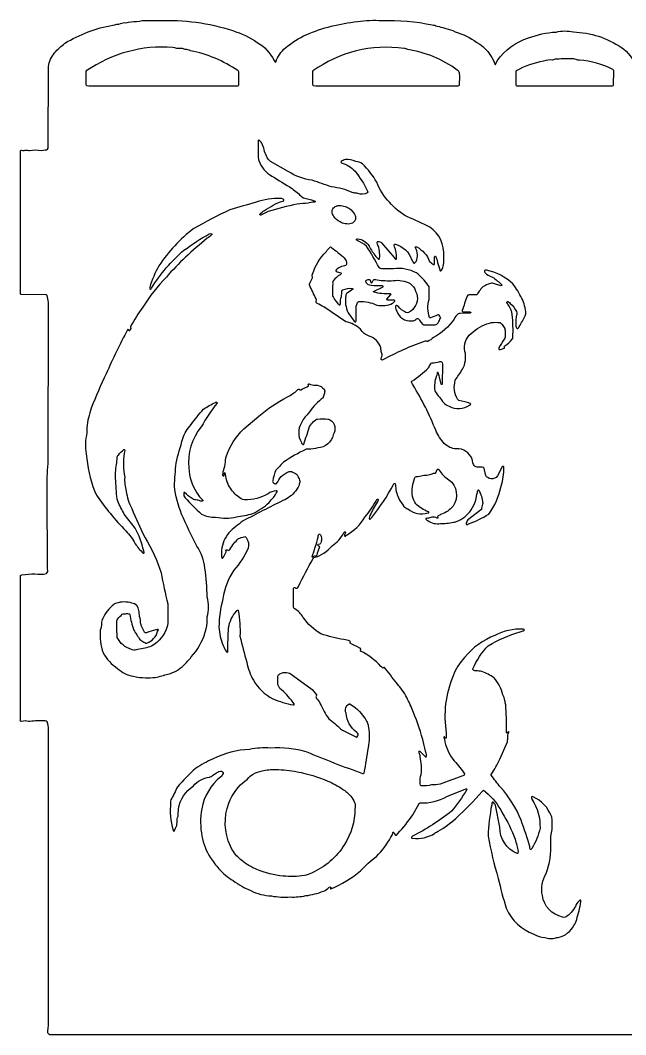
# Model space of a CAD drawing. Extents: x 4 to 291, y 6 to 355.
# Drawn here: x 3.6 to 78.4, y 179.1 to 304.5 of the extents above; entities that cross this region are included whole.
import ezdxf

# ---------------------------------------------------------------- set-up
doc = ezdxf.new("R2010")
doc.units = 0
doc.header["$MEASUREMENT"] = 0
doc.layers.add('Layer 1', color=7, linetype='Continuous')

msp = doc.modelspace()

# ---------------------------------------------------------------- linework, layer by layer
at = {"layer": 'Layer 1', "color": 0}
msp.add_lwpolyline([(152.41, 179.07), (7.24, 179.07, -0.3151), (6.99, 179.43, 0.0564), (7.07, 180.15), (7.07, 216.81, 0.1419), (6.91, 217.75, 0.2524), (6.69, 217.87, 0.0422), (4.77, 217.82), (4.62, 217.82, 0.1318), (3.77, 217.81, -0.5749), (3.61, 218.01), (3.61, 218.01), (3.61, 235.56), (3.63, 235.85, -0.3002), (3.78, 235.94, -0.03), (5.42, 236.08, 0.0962), (6.84, 236.1, 0.3186), (6.96, 236.64), (6.93, 246.4, -0.0319), (7.04, 249.72), (7.07, 268.78, 0.1008), (6.92, 270.48, 0.3441), (6.77, 270.57), (3.71, 270.6, -0.2917), (3.62, 270.74), (3.61, 288.1), (3.64, 288.38, -0.3824), (3.77, 288.46, 0.1417), (4.09, 288.43, -0.1303), (4.61, 288.43), (4.74, 288.42, -0.0771), (6.19, 288.43), (6.68, 288.48, 0.4393), (7.06, 288.87), (7.08, 298.8, -0.1424), (7.85, 300.48, -0.0704), (9.11, 301.67, -0.0962), (15.05, 303.92), (15.28, 303.97, -0.1344), (15.77, 304.05), (16, 304.11, -0.1328), (16.67, 304.22, -0.0798), (17.97, 304.36), (18.34, 304.43, -0.0686), (18.99, 304.5), (20.72, 304.48, -0.091), (29.85, 303.24, -0.0711), (32.88, 301.79, -0.1428), (34.96, 299.56, 0.3267), (35.18, 299.36, -0.1447), (36.38, 301.11, -0.073), (38.93, 302.74, -0.0736), (45.26, 304.36, -0.0558), (48.29, 304.48, -0.0644), (54.51, 303.94, -0.1185), (55.1, 303.79, -0.0492), (56.04, 303.53), (56.17, 303.49, -0.1028), (57.34, 303.1, -0.0876), (60.01, 301.79, -0.1774), (62.24, 299.12, 0.5801), (62.33, 299.07), (62.54, 299.49, -0.1683), (66.38, 302.33, -0.0758), (69.8, 303.07, -0.117), (71.95, 303.08, -0.1396), (77.87, 301.17, -0.1507), (79.69, 298.83, 0.6484)], format="xyb", dxfattribs=at)
for points in [[(11.7, 296.58, 0.2931), (11.79, 296.44), (12.08, 296.42), (30.44, 296.42, 0.4368), (30.6, 296.58), (30.6, 298.13, 0.2976), (30.48, 298.29, 0.101), (24.64, 300.76, 0.1394), (23.99, 300.89), (23.85, 300.94, 0.1629), (23.45, 301.03, -0.0886), (22.45, 301.16, 0.1737), (11.76, 298.25), (11.7, 298.13), (11.7, 296.58)], [(39.71, 296.58, 0.2923), (39.8, 296.44), (40.08, 296.42), (57.72, 296.42, 0.2963), (57.87, 296.51, 0.032), (57.88, 297.99, 0.1682), (57.6, 298.36, 0.1194), (51.49, 300.91, 0.1463), (51.02, 301.03, 0.1936), (39.75, 298.25), (39.71, 298.13), (39.71, 296.58)], [(64.83, 296.58, 0.4604), (64.98, 296.42), (76.78, 296.42, 0.2935), (76.92, 296.51), (76.93, 298.27, 0.3017), (76.82, 298.43, 0.0988), (72.7, 299.59, -0.1869), (72.29, 299.67, 0.1255), (71.67, 299.74, 0.0199), (69.69, 299.7), (69.35, 299.6, 0.1329), (68.26, 299.45, 0.0899), (64.87, 298.25), (64.83, 298.13), (64.83, 296.58)], [(13, 245.8, 0.04), (16.64, 241.38, -0.0672), (17.81, 239.79, 0.0773), (18.81, 238.64), (18.85, 238.63, 0.346), (18.91, 238.69), (18.92, 238.75, 0.0256), (18.85, 238.92, 0.0684), (17.81, 241.73), (16.45, 243.44, -0.0157), (15.64, 245.05), (15.56, 245.3, -0.0126), (15.38, 247.87, -0.0684), (15.54, 249.81), (15.56, 250.44, -0.1831), (15.72, 250.76, -0.0254), (16.39, 251.44, -0.3449), (16.47, 251.44, -0.177), (16.5, 251.32, -0.0724), (16.43, 251, 0.0803), (16.51, 248.02, 0.0983), (16.7, 246.28, 0.0846), (17.37, 244.15, 0.0199), (19.02, 240.52, -0.0639), (20.99, 236.2, 0.0132), (21.83, 232.35, -0.0198), (21.81, 229.65), (21.75, 229.55, -0.1863), (19.82, 227.12, -0.0468), (18.13, 226.71, -0.1318), (17.44, 226.67), (17.33, 226.72, -0.2161), (15.58, 228.2, -0.0221), (15.55, 229.78), (15.55, 230.26, -0.1384), (15.64, 230.5, -0.0365), (16.21, 231.06, -0.1377), (16.45, 231.13, -0.0437), (16.98, 231.14, -0.2928), (17.14, 231.05, 0.0425), (17.62, 229.11, 0.0155), (18.39, 227.94, 0.0926), (18.87, 227.63, -0.0112), (19.13, 227.5, 0.272), (19.23, 227.5, 0.2439), (20.57, 228.93), (20.65, 229.08, 0.3165), (20.64, 229.18, 0.3163), (20.54, 229.19, 0.0214), (20.37, 229.13, 0.0401), (19.18, 228.77, -0.1848), (19.04, 228.76, -0.1959), (18.95, 228.86), (18.59, 229.6, -0.0482), (18.47, 229.96, 0.0835), (18.34, 230.79, -0.0265), (18.27, 231.54, 0.3468), (17.4, 232.44, 0.1563), (15.48, 232.43), (15.23, 232.36), (15.15, 232.27, 0.1177), (13.81, 230.55, 0.1334), (13.62, 229.93, -0.0919), (13.49, 229.09, 0.1107), (13.85, 226.31, 0.1324), (15.63, 224.37, 0.1564), (17.56, 223.4, 0.0583), (19.09, 223.22, 0.0188), (20.25, 223.25, 0.0125), (21.89, 223.68, 0.0506), (22.89, 224.07, 0.0728), (23.81, 224.76, 0.0245), (24.73, 225.79), (25.01, 226.13, 0.113), (26.57, 229.26, 0.0706), (26.71, 230.73, 0.1275), (26.7, 233.18, 0.0317), (26.41, 236.77, 0.1134), (25.42, 239.5, -0.0166), (23.54, 243.43, -0.0645), (22.65, 246.9, -0.0132), (22.86, 249.76, -0.0201), (23.7, 252.79, -0.1305), (24.72, 254.52, -0.0337), (26.22, 256.41, -0.0547), (27.73, 257.27, -0.4629), (27.93, 257.23), (27.92, 257.19, 0.0374), (25.96, 254.25, 0.2002), (24.43, 249.16, 0.1301), (25.4, 246.09, 0.0643), (26.14, 245.17, -0.3451), (26.14, 245.09, -0.1776), (26.02, 245.05, -0.0725), (25.71, 245.12, 0.059), (25.17, 245.22, -0.1459), (24.84, 245.38, -0.028), (23.91, 246.11, 0.3462), (23.83, 246.11, 0.1661), (23.79, 245.99, 0.2004), (23.96, 245.46, 0.0242), (26, 243.46, 0.143), (27.73, 243.09, 0.1219), (30.31, 243.11, 0.0319), (32.33, 243.52, 0.0747), (34.35, 244.89, 0.0382), (35.35, 246.2, 0.2912), (35.35, 246.28, 0.1653), (35.23, 246.33, 0.1286), (34.22, 245.98, -0.1375), (31.31, 245.22, -0.1156), (30.55, 245.59), (30.26, 245.79, -0.1007), (30.12, 245.96, -0.1013), (29.16, 247.43, -0.0219), (28.94, 248.41), (28.9, 248.53, 0.4759), (28.84, 248.53), (28.81, 248.48), (28.76, 248.22), (28.74, 248.17, -0.4749), (28.67, 248.17, -0.162), (28.63, 248.29, -0.0647), (28.8, 249.14, 0.0772), (28.96, 250.12), (28.98, 250.42), (29.04, 250.52, -0.1248), (31.23, 253.99), (33.06, 255.55, -0.0549), (36.62, 257.96, 0.0795), (37.83, 258.79, -0.3197), (38, 258.91), (38.07, 258.89, 0.1905), (38.29, 258.83, -0.01), (39.05, 259.21), (39.21, 259.3, 0.3236), (39.22, 259.37, -0.0536), (39.19, 259.45, -0.3244), (39.2, 259.54, -0.3243), (39.29, 259.55, -0.0195), (39.47, 259.49, 0.0551), (40.32, 259.39, -0.1671), (41.13, 258.92, -0.2304), (41.18, 258.41, 0.0182), (41.03, 257.91, -0.1399), (40.89, 257.73), (40.78, 257.67, 0.0701), (39.19, 255.88, 0.0955), (38.29, 254.67, 0.2474), (38.29, 252.37, 0.0603), (38.46, 252.09, 0.5279), (38.62, 252.1, 0.015), (39.33, 254.28, -0.0792), (39.85, 254.89), (40.1, 255.13, -0.1407), (40.34, 255.21, -0.0116), (41.62, 255.21, -0.1407), (41.86, 255.13, -0.4151), (42.28, 253.27, -0.3371), (40.35, 251.64, -0.082), (39.22, 251.49), (38.92, 251.47, 0.0388), (36.14, 249.88, 0.0198), (35.19, 248.9, 0.054), (34.79, 247.58, 0.4173), (34.9, 247.31, -0.0191), (35.12, 247.2), (35.17, 247.19, 0.1925), (35.27, 247.25, -0.0058), (35.83, 248.09, -0.0615), (36.81, 248.72, -0.2451), (37.18, 248.66, -0.0386), (37.72, 248.4, -0.0919), (37.85, 248.21, -0.0349), (38.12, 247.67, -0.1969), (38.07, 247.14, -0.0149), (37.95, 246.78, -0.0462), (37.61, 246.31, -0.1311), (36.05, 245.12, 0.0082), (31.14, 242.61, 0.0378), (29.37, 241.15, 0.1516), (28.48, 238.97, 0.0463), (28.49, 238.04, 0.4892), (28.59, 238, 0.1346), (28.76, 238.22), (29.05, 238.77, 0.1923), (29.01, 238.94, -0.4793), (29.06, 239.04, -0.145), (29.24, 239, 0.5128), (29.51, 239.09, -0.0914), (30.58, 240.42, -0.0419), (31.26, 240.66, -0.4212), (31.52, 240.54, -0.2213), (31.76, 239.24, -0.0792), (29.98, 236.5, 0.1098), (28.64, 232.99, 0.064), (28.15, 229.46, 0.0773), (28.65, 227.22, 0.0317), (29.03, 226.5), (29.14, 226.37, 0.3442), (29.22, 226.37, 0.1626), (29.26, 226.49, -0.0236), (29.35, 229.38, -0.1623), (30.33, 231.45, -0.1106), (30.44, 231.57, -0.482), (30.54, 231.53, -0.0514), (30.75, 228.35, 0.0106), (31.58, 225.14, 0.0755), (32.41, 222.9, 0.1529), (34.82, 220.63, 0.0606), (37.33, 219.86, 0.2912), (37.43, 219.88, 0.291), (37.45, 219.98, 0.056), (35.89, 221.71, -0.2481), (35.41, 222.68, -0.0061), (35.42, 223.31, -0.2202), (35.58, 223.63), (35.69, 223.69, -0.3383), (37.23, 223.53), (39.68, 221.78), (40.19, 221.11, -0.1716), (40.2, 221.07, -0.0448), (40.17, 220.94), (40.14, 220.86, 0.1748), (40.19, 220.67, -0.0678), (40.66, 220.01, 0.052), (41.71, 218.15, -0.0374), (43.18, 216.88, 0.0081), (45.13, 215.87, 0.3975), (45.24, 215.92, -0.0124), (45.36, 216.17, 0.2448), (45.36, 216.26, 0.0304), (45.17, 216.46, -0.2183), (43.85, 218.84, -0.3855), (44.23, 219.98, -0.1686), (44.38, 219.97, -0.1183), (46.39, 217.85), (46.4, 217.84, -0.108), (46.51, 217.62, -0.0293), (46.63, 217.08, -0.0884), (46.57, 214.58, -0.0094), (46.06, 211.47), (46.02, 211.35, -0.2816), (45.94, 211.35, -0.0154), (39.03, 214.02, 0.0874), (34.52, 214.52, 0.0596), (31.93, 214.36, 0.1023), (27.44, 213.2, 0.03), (25.24, 212.01, 0.017), (23.01, 209.72, -0.0273), (22.2, 208.11, 0.1004), (22.18, 207.81, 0.097), (22.49, 204.37, 0.0301), (22.52, 204.27, 0.2797), (22.56, 204.23, 0.2796), (22.6, 204.25, 0.0129), (22.93, 204.95, 0.0444), (22.97, 205.4, -0.0931), (23.09, 206.09, 0.0234), (23.15, 206.99, -0.2118), (24.99, 209.84, -0.1849), (26.97, 210.93, 0.0773), (27.4, 211.15), (27.6, 211.29, -0.044), (28.08, 211.6, -0.0288), (28.19, 211.64, -0.4174), (28.68, 211.48, -0.1275), (28.65, 211.37, -0.0678), (28.38, 210.96, 0.187), (26.04, 207.01, 0.0983), (26.05, 203.63, 0.0936), (27.09, 200.96, 0.0159), (28.15, 199.59, 0.0798), (29.92, 198.13, 0.0619), (32.07, 196.89, 0.1026), (34.64, 196.23, 0.0573), (36.94, 196.11, 0.0684), (38.88, 196.27, 0.0727), (41.05, 196.84, 0.1531), (41.76, 197.34, -0.4123), (41.95, 197.34, -0.3105), (41.97, 197.28), (41.91, 197.16, 0.4595), (41.96, 197.12, 0.075), (45.66, 199.34, -0.0409), (47.6, 201.12, 0.0826), (49.39, 203.52, 0.1239), (49.62, 204, -0.0279), (49.65, 204.1, -0.2786), (49.69, 204.13, -0.2785), (49.73, 204.12), (49.76, 204.07, 0.0765), (49.92, 203.81), (49.98, 203.76, 0.3303), (50.07, 203.76, 0.0327), (50.27, 203.95, 0.031), (52.12, 206.28), (52.9, 207.67, -0.1981), (53.03, 207.73, 0.132), (56.32, 208.54), (58.66, 209.49, -0.3149), (58.75, 209.48, -0.3148), (58.77, 209.38, -0.0392), (56.87, 206.71, -0.0488), (52.07, 203.61, 0.109), (51.94, 203.5, 0.3465), (51.94, 203.42, 0.1642), (52.06, 203.38, 0.1843), (54.84, 204), (54.84, 204.01, -0.0494), (55.01, 204.11), (55.24, 204.24, 0.0561), (57.42, 205.83, 0.0321), (60.67, 209.17), (60.8, 209.29, -0.3306), (60.89, 209.29, -0.0301), (61.09, 209.1, -0.1095), (63.16, 206.5, -0.0461), (64.76, 203.25, -0.0083), (65.11, 201.73, -0.0991), (65.1, 201.55, -0.4418), (64.99, 201.5, -0.3041), (62.84, 204.73), (62.33, 207.45, 0.1374), (62.21, 207.64, 0.0522), (62.02, 207.84, 0.4804), (61.91, 207.79, -0.0197), (61.85, 207.52, 0.0387), (61.41, 203.62, 0.0262), (62.66, 198.41, 0.0196), (63.65, 194.71, 0.2097), (67.06, 191.51, 0.1323), (68.41, 191.09, 0.037), (69.09, 190.96, 0.119), (69.77, 191.06, -0.0371), (70.19, 191.12, 0.2052), (71.99, 192.56, 0.1421), (72.35, 193.33, 0.0341), (72.87, 195.5, 0.0704), (72.85, 195.68, 0.4862), (72.75, 195.72, 0.0843), (72.29, 195.16, -0.1372), (71.14, 193.73, -0.0308), (70.94, 193.62, -0.2042), (70.61, 193.62, -0.3135), (68.11, 196.28, -0.1769), (68.58, 199.03, 0.1089), (69.16, 202.81, -0.0756), (69.31, 204.44, 0.0287), (69.29, 206.01), (69.23, 206.11, 0.1883), (66.98, 208.5, 0.3014), (66.83, 208.51, 0.3013), (66.76, 208.37, 0.106), (66.83, 208.2, -0.1536), (67.82, 204.63, -0.0908), (66.81, 202.11), (66.7, 201.99, -0.4841), (66.6, 202.03, -0.0359), (66.55, 202.33, 0.0176), (65.49, 205.6, 0.0875), (62.94, 209.67, -0.0115), (61.79, 211.16, -0.2953), (61.79, 211.26, 0.0441), (62.86, 213.15), (63.79, 215.29, 0.0447), (63.83, 215.73, -0.1064), (63.97, 216.45, 0.2188), (63.94, 216.56, 0.3696), (63.91, 216.56, 0.1138), (63.85, 216.48), (63.82, 216.43, -0.2884), (63.76, 216.38, -0.2883), (63.69, 216.41, -0.0798), (63.67, 216.72, 0.0262), (63.59, 219.85, -0.0583), (63.49, 220.4, 0.0381), (63.23, 221.1, 0.1169), (62.13, 223.23, 0.0394), (60.64, 224.01, 0.0358), (59.89, 224.06, -0.2137), (59.53, 224.24, -0.2457), (59.53, 224.34, -0.0908), (61.43, 227.18, -0.0584), (65.36, 228.89, 0.0469), (65.87, 229.1, 0.4711), (65.87, 229.17, 0.1599), (65.75, 229.21, 0.1429), (62.25, 228.45, 0.1281), (58.5, 225.74, 0.1005), (57.08, 223.45, 0.1419), (56.24, 216.38, -0.0198), (56.23, 215.83), (56.22, 215.76, -0.2881), (56.15, 215.73, -0.288), (56.09, 215.78, 0.0776), (56, 215.91, 0.4142), (55.97, 215.91, 0.2141), (55.94, 215.8, 0.0219), (56, 215.63, 0.1148), (57.05, 213.15, -0.0347), (58.41, 211.47, -0.3727), (58.43, 211.18, -0.0824), (58.16, 211.05, -0.0064), (55.47, 210.04, -0.0281), (54.4, 209.98, -0.0861), (53.2, 209.84, -0.2947), (53.04, 209.94, -0.0918), (53.01, 210.26, -0.0848), (53.13, 211.25, 0.0913), (53, 213.46, 0.1242), (52.9, 213.94), (52.87, 214.03, -0.3254), (52.89, 214.12, -0.3255), (52.98, 214.13), (53.69, 213.45, 0.3442), (53.77, 213.45, 0.1761), (53.81, 213.57, 0.0735), (53.74, 213.89, -0.1009), (53.68, 214.13, 0.0238), (53.33, 215.58, 0.0291), (51.99, 219.41, 0.0317), (51.11, 221.22, 0.0511), (50.46, 222.15), (50.34, 222.27, -0.0059), (48.73, 224.34), (48.62, 224.47, 0.2405), (48.53, 224.47), (48.45, 224.43, -0.2377), (48.36, 224.43, -0.0296), (48.16, 224.62, 0.0973), (45.65, 226.52, -0.277), (45.65, 226.59), (45.68, 226.67, 0.2401), (45.68, 226.76, 0.1344), (45.46, 226.93, 0.0072), (44.36, 227.48, -0.3257), (44.35, 227.56, 0.5055), (44.34, 227.74, 0.1099), (43.58, 227.94, -0.0411), (40.74, 228.65, -0.1093), (38.56, 230.67, 0.1281), (37.52, 231.73, -0.2265), (37.36, 232.05, -0.0074), (37.35, 234.2, -0.1716), (37.4, 234.33, -0.223), (37.51, 234.36, -0.0549), (37.64, 234.31, 0.0592), (37.76, 234.28, 0.1878), (37.8, 234.28, 0.1363), (37.96, 234.5, -0.0067), (39.78, 237.96), (39.88, 238.07, 0.1628), (42.12, 239.54, 0.1373), (43.57, 241.14, -0.1074), (43.68, 241.26), (43.72, 241.28, -0.4183), (43.79, 241.16), (43.67, 240.85, 0.3248), (43.68, 240.76, 0.3249), (43.77, 240.74), (43.91, 240.85, 0.1326), (46.17, 243.08, 0.052), (47.61, 245.18, -0.1094), (47.72, 245.3), (47.76, 245.32, -0.4163), (47.82, 245.19, -0.0565), (47.7, 244.92, 0.0319), (46.8, 243.27, 0.0836), (46.72, 242.96, 0.1774), (46.76, 242.84, 0.3446), (46.84, 242.84, 0.029), (47.04, 243.03, 0.0469), (49.7, 247.11, -0.1086), (49.81, 247.24, -0.4823), (49.92, 247.19, -0.0364), (49.96, 246.89, 0.0756), (50.4, 245.26, 0.012), (51.01, 244.41, 0.087), (51.5, 244.1, 0.2585), (53.96, 243.59, 0.1563), (54.08, 243.63, 0.4721), (54.08, 243.7), (54.03, 243.73, -0.0908), (52.46, 244.73, -0.0742), (52.06, 245.63, -0.1402), (52.37, 247.98, -0.3027), (52.55, 248.1, 0.0796), (53.3, 248.23, -0.027), (54.04, 248.29, 0.075), (54.66, 248.53, -0.1907), (54.83, 248.5, 0.3961), (54.93, 248.54), (55.13, 248.97, -0.4321), (55.24, 249.01, -0.1086), (55.35, 248.89, 0.1176), (56.56, 247.7, -0.4061), (57.07, 244.45, -0.1602), (55.65, 243.45, -0.0146), (55.22, 243.24, 0.3996), (55.17, 243.14), (55.21, 243.06, -0.3255), (55.19, 242.97, -0.3254), (55.1, 242.96, -0.0199), (54.93, 243.02, 0.217), (54.31, 243.02, -0.0545), (53.84, 242.93, 0.1597), (53.72, 242.89, 0.3438), (53.72, 242.81, 0.1347), (53.94, 242.65, 0.2164), (55.51, 242.3, 0.0788), (57.12, 242.46, 0.108), (57.52, 242.55, 0.1472), (59.33, 243.97, 0.0164), (59.91, 245.16), (60, 245.89, 0.0403), (60.14, 246.39), (60.16, 246.43, -0.4732), (60.23, 246.43, -0.1166), (60.74, 244.82, 0.0101), (60.6, 244.2, -0.0738), (60.58, 244.02, -0.1298), (60.46, 243.92), (59.01, 242.84, 0.0936), (58.71, 242.38, 0.3006), (58.69, 242.23, 0.3006), (58.83, 242.16, 0.1061), (59, 242.23, 0.046), (61.48, 243.44, 0.1113), (63.01, 246.91, 0.0917), (63.34, 249.22, 0.1637), (63.3, 249.34, 0.3442), (63.22, 249.34, 0.1362), (63.05, 249.12), (62.55, 248.17), (62.42, 247.98, -0.0545), (62.21, 247.88, -0.27), (61.36, 247.98, -0.2264), (61.13, 248.23), (61.1, 248.37), (60.9, 249.13, 0.2338), (60.82, 249.22, 0.0893), (60.5, 249.24), (60.05, 249.25, -0.0824), (59.8, 249.33), (59.72, 249.41, -0.0937), (59.43, 250.24, 0.339), (57.47, 251.52, -0.1821), (56.02, 252.16, -0.0849), (54.93, 253.82, 0.0455), (52.13, 259.41, 0.0131), (51.94, 259.77, -0.3873), (51.99, 259.88, 0.0404), (54.04, 261.53, 0.038), (54.31, 262.02, -0.3053), (54.49, 262.15, 0.0756), (55.35, 262.3, -0.0391), (55.57, 262.31, -0.3001), (55.73, 262.21, -0.0907), (55.76, 261.9), (55.75, 259.6, -0.1589), (55.71, 259.48, -0.4821), (55.64, 259.48), (55.62, 259.52, 0.0117), (55.25, 260.92), (55.22, 260.96, 0.4787), (55.16, 260.96), (55.13, 260.92, -0.0198), (55.06, 260.65, 0.1058), (54.8, 259.02, 0.1136), (54.88, 258.61, 0.0225), (55.92, 257.23, 0.1414), (56.6, 256.79, 0.2739), (59.12, 256.91), (59.25, 257.02, 0.4347), (59.2, 257.13, 0.0448), (57.81, 257.51, -0.1442), (57.62, 257.65, -0.204), (57.35, 260, -0.0138), (58.25, 261.36, 0.178), (58.55, 263.58, -0.2771), (59.31, 265.79, -0.1172), (61.58, 267.07, -0.0969), (62.61, 267.16, -0.266), (63.1, 266.99), (63.15, 266.89), (63.47, 266.4, -0.0903), (63.5, 265.95, -0.0065), (63.5, 265.32, -0.1273), (63.41, 265.08, 0.0184), (62.74, 264.02, 0.2997), (62.73, 263.87, 0.2996), (62.87, 263.8), (62.95, 263.82, -0.0449), (63.4, 263.96, 0.4352), (63.44, 264.06, 0.0537), (63.41, 264.14, -0.3365), (63.48, 264.25, 0.0719), (64.39, 265.07, 0.1412), (64.47, 265.32, 0.0322), (64.4, 268.13, 0.0941), (63.99, 269.18, -0.0316), (63.73, 269.62), (63.72, 269.66, -0.4803), (63.91, 269.7, -0.0581), (64.15, 269.5, -0.0799), (64.93, 268.5, -0.1085), (64.95, 268.21, 0.0567), (64.82, 266.78, 0.2137), (65, 266.42, 0.3429), (65.09, 266.42, 0.1362), (65.26, 266.64, 0.0261), (66, 267.98), (66.07, 268.23, 0.1043), (65.58, 270.12, 0.0413), (64.47, 271.92, 0.1416), (61.21, 273.61, 0.107), (61.03, 273.6, 0.4865), (60.99, 273.34, 0.1546), (61.93, 272.77, -0.0502), (62.56, 272.27, -0.0793), (63.12, 271.82, -0.3457), (63.12, 271.73, -0.1763), (63, 271.7, -0.0748), (62.46, 271.85), (62.09, 271.96, 0.2418), (61.57, 271.92, 0.1944), (60.41, 271.15, 0.0151), (60.06, 270.62, -0.1985), (59.93, 270.56), (59.01, 270.55, 0.3068), (58.83, 270.42, 0.0087), (58.2, 268.63, 0.3682), (58.29, 268.48, 0.0903), (58.61, 268.46, -0.0068), (59.13, 268.45, -0.1589), (59.25, 268.41, -0.4839), (59.25, 268.34, -0.1587), (59.13, 268.3), (57.95, 268.28, 0.1677), (57.7, 268.21, 0.0696), (57.2, 267.58, -0.1283), (54.64, 265.29, -0.0668), (53.95, 264.8, -0.1363), (53.78, 264.83, 0.1549), (53.49, 264.81, 0.0394), (48.41, 262.52, -0.3009), (48.26, 262.51, -0.3008), (48.19, 262.65), (48.21, 262.73, 0.0422), (48.31, 263.06, 0.0866), (48.21, 263.58, -0.0372), (48.15, 264, 0.2328), (46.71, 265.47, -0.1953), (45.65, 266.34, 0.1257), (43.81, 267.25), (41.11, 269.07, -0.0162), (40.28, 269.51), (40.16, 269.62, -0.176), (40.15, 269.66, -0.0457), (40.18, 269.79, 0.1778), (40.16, 270.07, -0.0121), (39.34, 271.79, -0.1311), (39.38, 272.01, -0.0281), (39.71, 272.69, 0.1361), (39.68, 272.86, -0.1769), (39.71, 273.14, -0.1131), (41.42, 275.93, -0.0668), (41.9, 276.47, -0.3319), (42, 276.47), (42.06, 276.42, -0.011), (43.63, 275.15, -0.1155), (43.89, 274.61, -0.2175), (43.9, 274.31, -0.1398), (43.68, 274.15, 0.0789), (42.96, 273.9, 0.1071), (42.58, 273.59, 0.4345), (42.63, 273.48, 0.0622), (43.21, 273.28, -0.48), (43.26, 273.17, -0.1076), (43.13, 273.06, 0.086), (42.28, 272.32, 0.1832), (42.21, 271.92, 0.0151), (42.2, 270.48, 0.1116), (42.29, 270.25, 0.0882), (43.03, 269.33, 0.3428), (43.11, 269.33, 0.1622), (43.15, 269.45, -0.0756), (43.28, 270.36, 0.0361), (43.33, 271.02, -0.3084), (43.46, 271.19, -0.13), (44.59, 271.36), (44.71, 271.32, -0.4697), (44.71, 271.25, 0.0107), (43.98, 270.79, 0.228), (43.81, 270.47, 0.1475), (44.11, 268.35, 0.0106), (44.78, 267.42, 0.0528), (44.97, 267.23, 0.3462), (45.05, 267.23, 0.1618), (45.09, 267.35, -0.0061), (45.12, 269.16, -0.0666), (45.27, 269.61, -0.3023), (45.44, 269.74, -0.1225), (47.65, 269.31, 0.1613), (49.6, 269.52, 0.061), (49.88, 269.78, 0.4864), (49.83, 269.89, 0.0814), (49.51, 269.91, -0.0074), (49, 269.92, -0.1621), (48.88, 269.96, -0.3432), (48.88, 270.04), (49.4, 270.59, 0.3484), (49.4, 270.67, 0.1624), (49.27, 270.71, -0.0879), (47.31, 270.9), (47.26, 270.93, -0.4735), (47.26, 270.99), (48.43, 271.57, 0.4731), (48.43, 271.64, 0.1587), (48.31, 271.68, -0.0059), (46.97, 271.71, -0.2954), (46.29, 272.2, -0.305), (46.29, 272.3, -0.2237), (46.69, 272.48, -0.3384), (46.85, 272.38), (46.9, 272.12, 0.484), (47, 272.07, 0.1114), (47.11, 272.19), (47.25, 272.43, -0.2118), (47.38, 272.48, -0.0743), (47.7, 272.41, 0.0451), (49.7, 272.33, -0.1695), (51.76, 271.96, -0.1641), (52.45, 271.04, -0.0238), (52.6, 270.71, -0.3084), (51.86, 268.55, -0.0347), (51.56, 268.39, -0.2336), (51.24, 268.39, -0.1019), (50.29, 269.15, 0.171), (50.11, 269.24, 0.1815), (50, 269.21, 0.1841), (49.95, 269.08, 0.0773), (50.11, 268.54, 0.3385), (51.95, 267.34, 0.1512), (52.35, 267.42, -0.0197), (52.57, 267.59, -0.4169), (52.87, 267.53, 0.0058), (53.18, 267.09, 0.2306), (53.58, 266.85, 0.0174), (54.85, 266.86, 0.2916), (55.24, 267.12, 0.0097), (55.53, 267.68, 0.2677), (55.54, 267.78, 0.0124), (55.38, 268.07, 0.3363), (55.19, 268.09, -0.0399), (54.27, 267.71, -0.3896), (54.16, 267.76, -0.1493), (54.12, 270.01, 0.019), (54.13, 271.44, 0.1415), (54.05, 271.68), (53.97, 271.76, 0.0748), (52.57, 273.27, 0.1552), (49.7, 273.79), (48.26, 273.79, -0.2197), (47.93, 273.96, 0.0142), (46.38, 276.6, 0.063), (45.29, 277.26, -0.11), (45.16, 277.37, -0.3441), (45.16, 277.45, -0.1638), (45.28, 277.49, -0.2327), (46.7, 276.6, 0.0337), (47.52, 275.32, 0.0171), (47.88, 274.98, 0.3464), (47.96, 274.98, 0.1621), (48, 275.1, 0.1087), (47.76, 276.83), (47.7, 277.01, -0.3652), (47.79, 277.15, -0.2823), (48.24, 277), (49.78, 275.17, 0.0246), (49.98, 274.98, 0.3448), (50.06, 274.98, 0.1632), (50.1, 275.1, 0.0785), (49.86, 276.51), (49.8, 276.68, -0.5435), (49.95, 276.83, -0.2524), (51.96, 274.92, 0.0466), (52.19, 274.54), (52.24, 274.5, 0.3406), (52.33, 274.5, 0.1388), (52.5, 274.71, 0.2515), (52.42, 276.4), (52.41, 276.45, -0.464), (52.61, 276.49, -0.1689), (54.18, 274.71, 0.1343), (54.66, 274.33, 0.2917), (54.74, 274.33, 0.162), (54.78, 274.45), (54.79, 275.22, -0.1606), (54.83, 275.34, -0.4683), (54.9, 275.34, -0.0907), (55.15, 274.56, -0.0172), (55.46, 273.57, 0.4838), (55.56, 273.53, 0.1367), (55.73, 273.74, 0.1361), (55.92, 275.32, 0.2681), (54.22, 278.95, 0.0123), (51.45, 280.22, -0.1094), (49.22, 282.02, -0.1056), (47.66, 284.5, 0.0588), (45.89, 286.77, 0.1122), (45.06, 287.07, 0.1224), (43.77, 287.31, 0.0561), (43.27, 287.05, 0.5285), (43.27, 286.89, -0.1501), (44.97, 285.85, -0.0561), (46.51, 283.4, -0.3179), (46.48, 283.2, -0.2426), (45.3, 283.11, 0.0369), (44.87, 283.17, -0.0826), (44.63, 283.24, 0.0663), (42.07, 283.92, -0.0071), (39.67, 284.75, -0.1236), (36.72, 285.83), (34.53, 287.04, -0.1645), (33.75, 288.52, 0.0477), (33.43, 289.32, 0.1098), (33.12, 289.71, 0.3449), (33.03, 289.71, 0.1624), (32.99, 289.59, 0.0116), (33, 287.6), (33.02, 287.3), (33.08, 287.2, 0.1873), (34.69, 285.26, -0.0057), (37.18, 283.71, -0.0294), (38.41, 282.68), (38.6, 282.55, -0.0365), (39.91, 282.19), (40.03, 282.14, -0.4711), (40.03, 282.07, -0.1592), (39.91, 282.03, 0.0809), (39.16, 281.9, 0.0191), (37.83, 281.78, 0.026), (34.23, 280.86), (33.39, 280.45, -0.464), (33.2, 280.49), (33.21, 280.54, -0.0803), (33.78, 280.99, -0.0728), (36.04, 282.17), (36.15, 282.23, 0.3503), (36.15, 282.31, 0.2125), (35.8, 282.49, 0.1018), (32.76, 282.01, 0.008), (29.49, 281.08, 0.0167), (25.03, 278.76, 0.0854), (20.74, 274.16, 0.0625), (19.6, 271.48, 0.1404), (19.6, 271.31, 0.4916), (19.71, 271.26, 0.108), (19.82, 271.39, -0.0782), (23.83, 276.08, -0.0389), (26.96, 278.1, -0.2298), (27.27, 278.1, -0.3447), (27.27, 278.02, -0.0798), (26.71, 277.56, 0.0095), (24.02, 275.24, 0.02), (21.65, 272.77, 0.0478), (18.74, 269.06, 0.0222), (17.22, 266.65, 0.2075), (17.23, 266.56, -0.2149), (17.26, 266.39, 0.0146), (17.14, 266.15, -0.2753), (17.07, 266.12, -0.2749), (17.02, 266.17), (16.98, 266.22, 0.2759), (16.93, 266.27, 0.2761), (16.86, 266.24, 0.0227), (14.23, 260.81, 0.0197), (12.36, 256.54, 0.0584), (11.83, 254.16, -0.0864), (11.69, 252.85, 0.0686), (11.83, 250.29, 0.0833), (13, 245.8)], [(44.94, 279.74, -0.1908), (44.5, 279.39, -0.1284), (43.76, 279.36, -0.077), (43.11, 279.59, -0.1226), (42.34, 280.27, -0.1417), (42.14, 280.86, -0.1283), (42.22, 281.21, -0.1908), (42.66, 281.55, -0.1284), (43.4, 281.59, -0.077), (44.05, 281.36, -0.1226), (44.82, 280.68, -0.1417), (45.02, 280.09, -0.1283), (44.94, 279.74)], [(40.39, 240.6, -0.0427), (40.44, 240.9, -0.3865), (40.63, 240.97, -0.2679), (40.73, 240.82, -0.0063), (40.81, 240.52, -0.176), (40.81, 240.2, 0.0066), (40.73, 239.9, -0.3458), (40.63, 239.74), (40.37, 239.69, 0.3855), (40.34, 239.64, 0.2179), (40.39, 239.56, -0.0304), (40.53, 239.47, -0.3), (40.53, 239.3, 0.0339), (40.23, 238.37, -0.2282), (40.15, 238.28, 0.0665), (39.74, 238.16), (39.69, 238.14, -0.4851), (39.65, 238.18, 0.032), (40.39, 240.6)], [(44.96, 207.01, -0.1368), (43.66, 202.59, -0.1527), (39.59, 199.07, -0.0284), (38.71, 198.75, -0.0649), (36.09, 198.69, -0.0759), (32.84, 199.5, -0.0703), (30.96, 200.62, -0.0853), (29.82, 201.9, -0.0356), (29.57, 202.4, -0.2053), (29.38, 207.71, -0.1416), (31.51, 210.55), (31.69, 210.68, -0.1199), (32.39, 211.31, -0.0764), (33.48, 211.71, -0.0533), (35.16, 211.87, -0.0452), (37.8, 211.59, -0.055), (41.61, 210.44, -0.0469), (43.42, 209.45, -0.0624), (44.43, 208.59, -0.0947), (44.91, 207.8, -0.1419), (44.96, 207.01)]]:
    msp.add_lwpolyline(points, format="xyb", close=True, dxfattribs=at)

doc.saveas('drawing.dxf')
